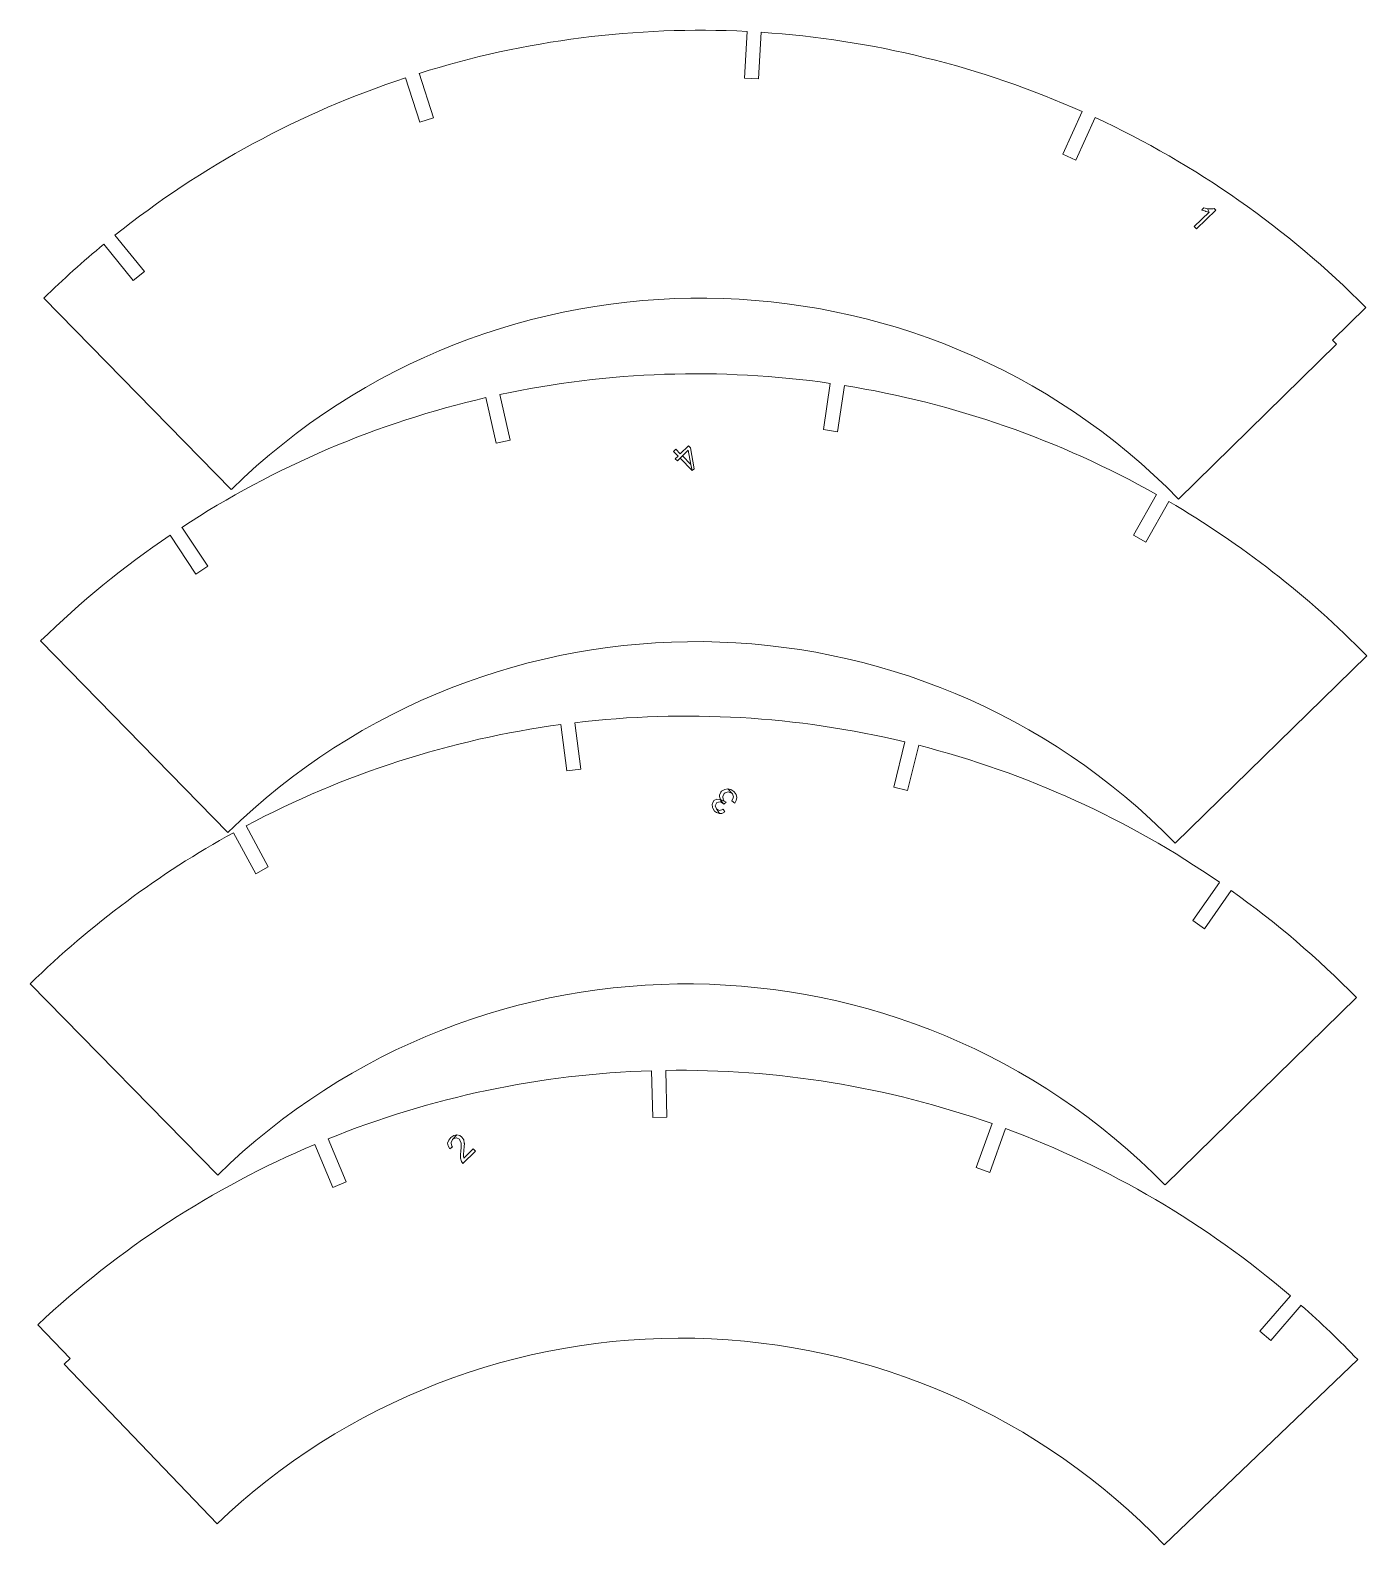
# Model space of a CAD drawing. Header units: inches. Extents: x 0.4 to 20.4, y 0.5 to 23.1.
import ezdxf

# ---------------------------------------------------------------- set-up
doc = ezdxf.new("R2010")
doc.units = ezdxf.units.IN
doc.header["$MEASUREMENT"] = 0
doc.layers.add('cut', color=6, linetype='Continuous', lineweight=0)
doc.layers.add('etch', color=1, linetype='Continuous', lineweight=0)

msp = doc.modelspace()

# ---------------------------------------------------------------- linework, layer by layer
at = {"layer": 'cut'}
for p, q in [((11.09, 22.405), (11.13, 23.101)), ((11.303, 22.393), (11.342, 23.089)), ((6.246, 21.747), (6.031, 22.41)), ((6.449, 21.812), (6.234, 22.476)), ((11.303, 22.393), (11.09, 22.405)), ((6.449, 21.812), (6.246, 21.747)), ((15.845, 21.269), (16.133, 21.904)), ((16.039, 21.181), (16.327, 21.816)), ((16.039, 21.181), (15.845, 21.269)), ((1.967, 19.383), (1.527, 19.924)), ((2.132, 19.517), (1.692, 20.058)), ((2.132, 19.517), (1.967, 19.383)), ((3.43, 16.261), (0.631, 19.118)), ((19.869, 18.492), (20.367, 18.98)), ((17.572, 16.118), (19.93, 18.429)), ((19.869, 18.492), (19.93, 18.429)), ((7.592, 16.999), (7.44, 17.679)), ((12.269, 17.156), (12.373, 17.845)), ((12.48, 17.124), (12.584, 17.813)), ((7.384, 16.952), (7.232, 17.633)), ((7.592, 16.999), (7.384, 16.952)), ((12.48, 17.124), (12.269, 17.156)), ((16.897, 15.581), (17.243, 16.186)), ((17.082, 15.475), (17.428, 16.081)), ((3.08, 15.116), (2.693, 15.696)), ((2.903, 14.998), (2.516, 15.578)), ((17.082, 15.475), (16.897, 15.581)), ((3.08, 15.116), (2.903, 14.998)), ((3.379, 11.139), (0.583, 13.999)), ((20.38, 13.777), (17.521, 10.981)), ((8.437, 12.059), (8.348, 12.75)), ((8.649, 12.086), (8.56, 12.778)), ((13.32, 11.815), (13.487, 12.492)), ((13.527, 11.764), (13.693, 12.441)), ((8.649, 12.086), (8.437, 12.059)), ((13.527, 11.764), (13.32, 11.815)), ((3.796, 10.523), (3.463, 11.135)), ((3.983, 10.625), (3.651, 11.237)), ((3.983, 10.625), (3.796, 10.523)), ((17.785, 9.823), (18.185, 10.394)), ((17.959, 9.701), (18.359, 10.272)), ((17.959, 9.701), (17.785, 9.823)), ((3.228, 6.021), (0.43, 8.879)), ((20.227, 8.673), (17.37, 5.874)), ((9.721, 6.884), (9.704, 7.581)), ((9.934, 6.889), (9.917, 7.586)), ((9.934, 6.889), (9.721, 6.884)), ((14.552, 6.134), (14.788, 6.79)), ((5.143, 5.919), (4.875, 6.563)), ((14.753, 6.062), (14.989, 6.718)), ((4.946, 5.837), (4.678, 6.481)), ((14.753, 6.062), (14.552, 6.134)), ((5.143, 5.919), (4.946, 5.837)), ((18.786, 3.69), (19.243, 4.217)), ((18.947, 3.551), (19.404, 4.077)), ((1.025, 3.284), (0.543, 3.788)), ((18.947, 3.551), (18.786, 3.69)), ((0.935, 3.197), (1.025, 3.284)), ((3.218, 0.812), (0.935, 3.197)), ((17.357, 0.502), (20.246, 3.267))]:
    msp.add_line(p, q, dxfattribs=at)
for centre, radius, start, end in [((10.43, 9.119), 14, 87.1338, 107.4386), ((10.43, 9.119), 14, 65.9574, 86.2621), ((10.43, 9.119), 14, 108.3103, 128.615), ((10.43, 9.119), 14, 44.7809, 65.0856), ((10.43, 9.119), 14, 129.4868, 134.4207), ((10.43, 9.119), 10, 44.4207, 134.4207), ((10.371, 3.989), 14, 81.7791, 102.0838), ((10.371, 3.989), 14, 60.6026, 80.9074), ((10.371, 3.989), 14, 102.9556, 123.2603), ((10.371, 3.989), 14, 44.3601, 59.7309), ((10.371, 3.989), 14, 124.132, 134.3601), ((10.371, 3.989), 10, 44.3601, 134.3601), ((10.225, -1.123), 14, 97.7054, 118.0101), ((10.225, -1.123), 14, 76.5289, 96.8336), ((10.225, -1.123), 14, 55.3524, 75.6572), ((10.225, -1.123), 14, 118.8818, 134.404), ((10.225, -1.123), 14, 44.404, 54.4807), ((10.225, -1.123), 10, 44.404, 134.404), ((10.132, -6.413), 14, 91.7516, 112.0563), ((10.132, -6.413), 14, 70.5751, 90.8798), ((10.132, -6.413), 14, 49.3986, 69.7034), ((10.132, -6.413), 14, 112.928, 133.2328), ((10.132, -6.413), 14, 43.7444, 48.5269), ((10.132, -6.413), 10, 43.7444, 133.7444)]:
    msp.add_arc(centre, radius, start, end, dxfattribs=at)
at = {"layer": 'etch', "color": 1, "lineweight": 0}
for p, q in [((18.03, 20.405), (17.807, 20.187)), ((17.841, 20.153), (18.126, 20.433)), ((17.951, 20.468), (17.917, 20.435)), ((17.917, 20.435), (17.926, 20.432)), ((17.926, 20.432), (17.973, 20.417)), ((18.005, 20.454), (17.951, 20.468)), ((17.973, 20.417), (17.979, 20.412)), ((17.979, 20.412), (18.03, 20.405)), ((18.03, 20.405), (18.005, 20.454)), ((18.036, 20.451), (18.005, 20.454)), ((18.005, 20.454), (18.03, 20.405)), ((18.09, 20.453), (18.036, 20.451)), ((18.104, 20.455), (18.09, 20.453)), ((18.126, 20.433), (18.104, 20.455)), ((17.807, 20.187), (17.841, 20.153)), ((10.066, 16.863), (10.032, 16.829)), ((10.032, 16.829), (10.099, 16.76)), ((10.099, 16.76), (10.059, 16.721)), ((10.133, 16.794), (10.066, 16.863)), ((10.129, 16.729), (10.252, 16.849)), ((10.252, 16.849), (10.129, 16.729)), ((10.256, 16.914), (10.133, 16.794)), ((10.164, 16.763), (10.252, 16.849)), ((10.289, 16.634), (10.164, 16.763)), ((10.252, 16.849), (10.289, 16.634)), ((10.286, 16.883), (10.256, 16.914)), ((10.339, 16.571), (10.286, 16.883)), ((10.059, 16.721), (10.089, 16.69)), ((10.089, 16.69), (10.129, 16.729)), ((10.129, 16.729), (10.311, 16.543)), ((10.289, 16.634), (10.311, 16.543)), ((10.311, 16.543), (10.289, 16.634)), ((10.311, 16.543), (10.339, 16.571)), ((10.796, 11.782), (10.75, 11.754)), ((10.844, 11.79), (10.796, 11.782)), ((10.889, 11.778), (10.844, 11.79)), ((10.844, 11.79), (10.908, 11.719)), ((10.908, 11.719), (10.844, 11.79)), ((10.931, 11.753), (10.889, 11.778)), ((10.612, 11.569), (10.61, 11.561)), ((10.61, 11.561), (10.612, 11.513)), ((10.636, 11.614), (10.612, 11.569)), ((10.681, 11.636), (10.636, 11.614)), ((10.636, 11.614), (10.636, 11.614)), ((10.652, 11.535), (10.672, 11.577)), ((10.674, 11.49), (10.652, 11.535)), ((10.672, 11.577), (10.68, 11.586)), ((10.68, 11.586), (10.726, 11.596)), ((10.729, 11.633), (10.681, 11.636)), ((10.739, 11.743), (10.718, 11.695)), ((10.718, 11.695), (10.718, 11.678)), ((10.718, 11.678), (10.735, 11.633)), ((10.726, 11.596), (10.734, 11.594)), ((10.735, 11.633), (10.729, 11.633)), ((10.729, 11.633), (10.776, 11.568)), ((10.776, 11.568), (10.729, 11.633)), ((10.734, 11.594), (10.776, 11.568)), ((10.735, 11.633), (10.788, 11.607)), ((10.788, 11.607), (10.735, 11.633)), ((10.75, 11.754), (10.739, 11.743)), ((10.766, 11.675), (10.789, 11.72)), ((10.766, 11.664), (10.766, 11.675)), ((10.78, 11.616), (10.766, 11.664)), ((10.776, 11.568), (10.782, 11.562)), ((10.788, 11.607), (10.78, 11.616)), ((10.782, 11.562), (10.816, 11.59)), ((10.816, 11.59), (10.788, 11.607)), ((10.789, 11.72), (10.801, 11.731)), ((10.801, 11.731), (10.849, 11.745)), ((10.849, 11.745), (10.863, 11.742)), ((10.863, 11.742), (10.908, 11.719)), ((10.924, 11.657), (10.904, 11.609)), ((10.904, 11.609), (10.946, 11.577)), ((10.908, 11.719), (10.911, 11.716)), ((10.911, 11.716), (10.927, 11.671)), ((10.927, 11.671), (10.924, 11.657)), ((10.936, 11.747), (10.931, 11.753)), ((10.967, 11.704), (10.936, 11.747)), ((10.946, 11.577), (10.966, 11.614)), ((10.966, 11.614), (10.975, 11.662)), ((10.975, 11.662), (10.967, 11.704)), ((10.612, 11.513), (10.617, 11.502)), ((10.617, 11.502), (10.642, 11.459)), ((10.642, 11.459), (10.673, 11.439)), ((10.673, 11.439), (10.718, 11.421)), ((10.719, 11.467), (10.674, 11.49)), ((10.674, 11.49), (10.718, 11.421)), ((10.718, 11.421), (10.674, 11.49)), ((10.674, 11.49), (10.674, 11.49)), ((10.718, 11.421), (10.755, 11.424)), ((10.767, 11.48), (10.719, 11.467)), ((10.719, 11.467), (10.719, 11.467)), ((10.755, 11.424), (10.8, 11.446)), ((10.775, 11.489), (10.767, 11.48)), ((10.8, 11.446), (10.775, 11.489)), ((6.707, 6.584), (6.678, 6.545)), ((6.75, 6.614), (6.707, 6.584)), ((6.795, 6.624), (6.734, 6.555)), ((6.734, 6.555), (6.795, 6.624)), ((6.734, 6.555), (6.74, 6.561)), ((6.74, 6.561), (6.786, 6.577)), ((6.795, 6.624), (6.75, 6.614)), ((6.786, 6.577), (6.791, 6.576)), ((6.791, 6.576), (6.839, 6.556)), ((6.843, 6.615), (6.795, 6.624)), ((6.874, 6.589), (6.843, 6.615)), ((6.901, 6.549), (6.874, 6.589)), ((6.678, 6.545), (6.66, 6.5)), ((6.66, 6.5), (6.667, 6.458)), ((6.667, 6.458), (6.695, 6.412)), ((6.695, 6.412), (6.732, 6.442)), ((6.711, 6.51), (6.734, 6.555)), ((6.711, 6.499), (6.711, 6.51)), ((6.721, 6.454), (6.711, 6.499)), ((6.732, 6.442), (6.721, 6.454)), ((6.839, 6.556), (6.844, 6.544)), ((6.844, 6.544), (6.86, 6.499)), ((6.858, 6.374), (6.851, 6.335)), ((6.851, 6.335), (6.853, 6.287)), ((6.862, 6.439), (6.858, 6.374)), ((6.86, 6.499), (6.863, 6.484)), ((6.863, 6.484), (6.862, 6.439)), ((6.885, 6.196), (7.075, 6.378)), ((6.896, 6.328), (6.903, 6.39)), ((6.908, 6.5), (6.901, 6.549)), ((7.042, 6.413), (6.901, 6.277)), ((6.903, 6.39), (6.907, 6.45)), ((6.903, 6.39), (6.903, 6.39)), ((6.907, 6.45), (6.911, 6.492)), ((6.911, 6.492), (6.908, 6.5)), ((7.075, 6.378), (7.042, 6.413)), ((6.853, 6.287), (6.853, 6.276)), ((6.853, 6.276), (6.866, 6.227)), ((6.866, 6.227), (6.885, 6.196)), ((6.896, 6.311), (6.896, 6.328)), ((6.901, 6.277), (6.896, 6.311))]:
    msp.add_line(p, q, dxfattribs=at)

doc.saveas('drawing.dxf')
